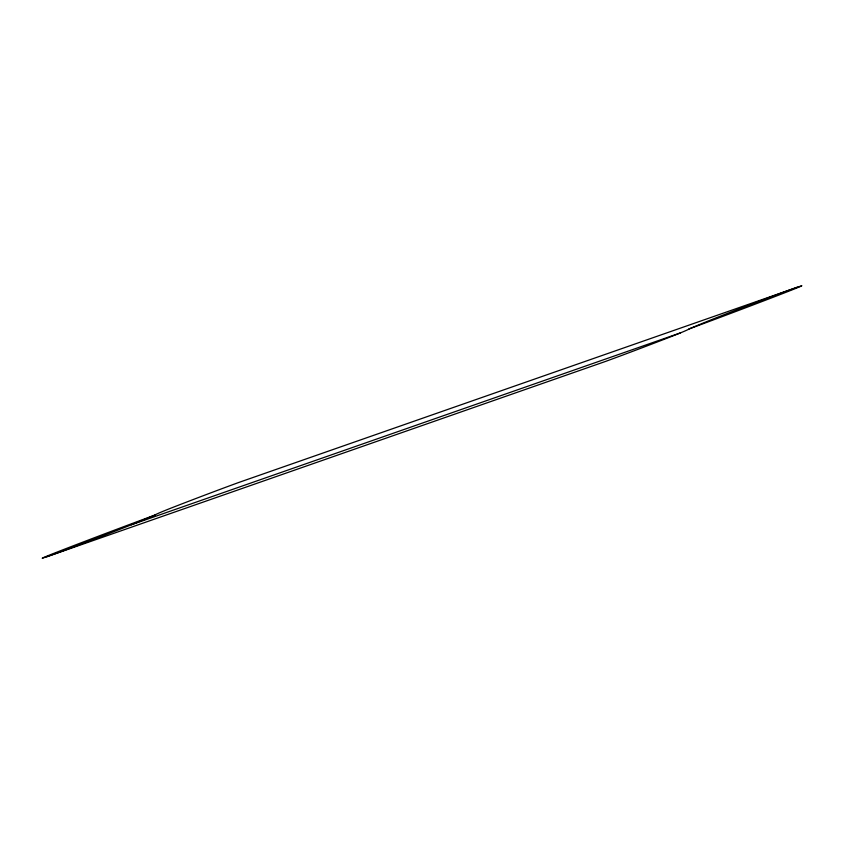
<?xml version="1.0" encoding="UTF-8"?>
<svg xmlns="http://www.w3.org/2000/svg" width="844" height="844" viewBox="0 0 844 844"><rect width="100%" height="100%" fill="white"/><g stroke="black" fill="none" stroke-linecap="round" stroke-linejoin="round"><path stroke-width="1.27" d="M46.568 556.85L605.675 361.38A55.567 0.876 -20 0 0 624.307 354.48A110.88 1.741 -20 0 0 641.799 347.886A194.394 3.049 -20 0 0 674.356 335.353A145.273 2.279 -20 0 0 688.873 329.033A214.925 3.376 -20 0 0 753.935 304.621L754.504 304.399A194.394 3.049 -20 0 0 790.448 290.536A110.88 1.741 -20 0 0 799.257 286.981A55.567 0.876 -20 0 0 801.716 285.736L238.23 482.662A55.567 0.876 -20 0 0 219.598 489.552A110.88 1.741 -20 0 0 202.106 496.145A194.394 3.049 -20 0 0 169.57 508.679A145.273 2.279 -20 0 0 155.074 514.988A440.283 6.921 -20 0 1 127.961 526.139L127.581 526.287A194.394 3.049 -20 0 1 91.658 540.149A110.88 1.741 -20 0 1 74.166 546.743A55.567 0.876 -20 0 1 55.535 553.632L42.39 558.243A55.567 0.876 -20 0 1 44.743 557.029A110.88 1.741 -20 0 1 53.541 553.474A194.394 3.049 -20 0 1 89.464 539.611L90.034 539.39A214.925 3.376 -20 0 1 155.074 514.988M797.432 287.139L788.465 290.368A55.567 0.876 -20 0 0 769.833 297.257A110.88 1.741 -20 0 0 752.331 303.851A194.394 3.049 -20 0 0 716.398 317.724L716.018 317.871A440.283 6.921 -20 0 0 688.873 329.033M131.242 524.82L680.528 332.852"/></g></svg>
